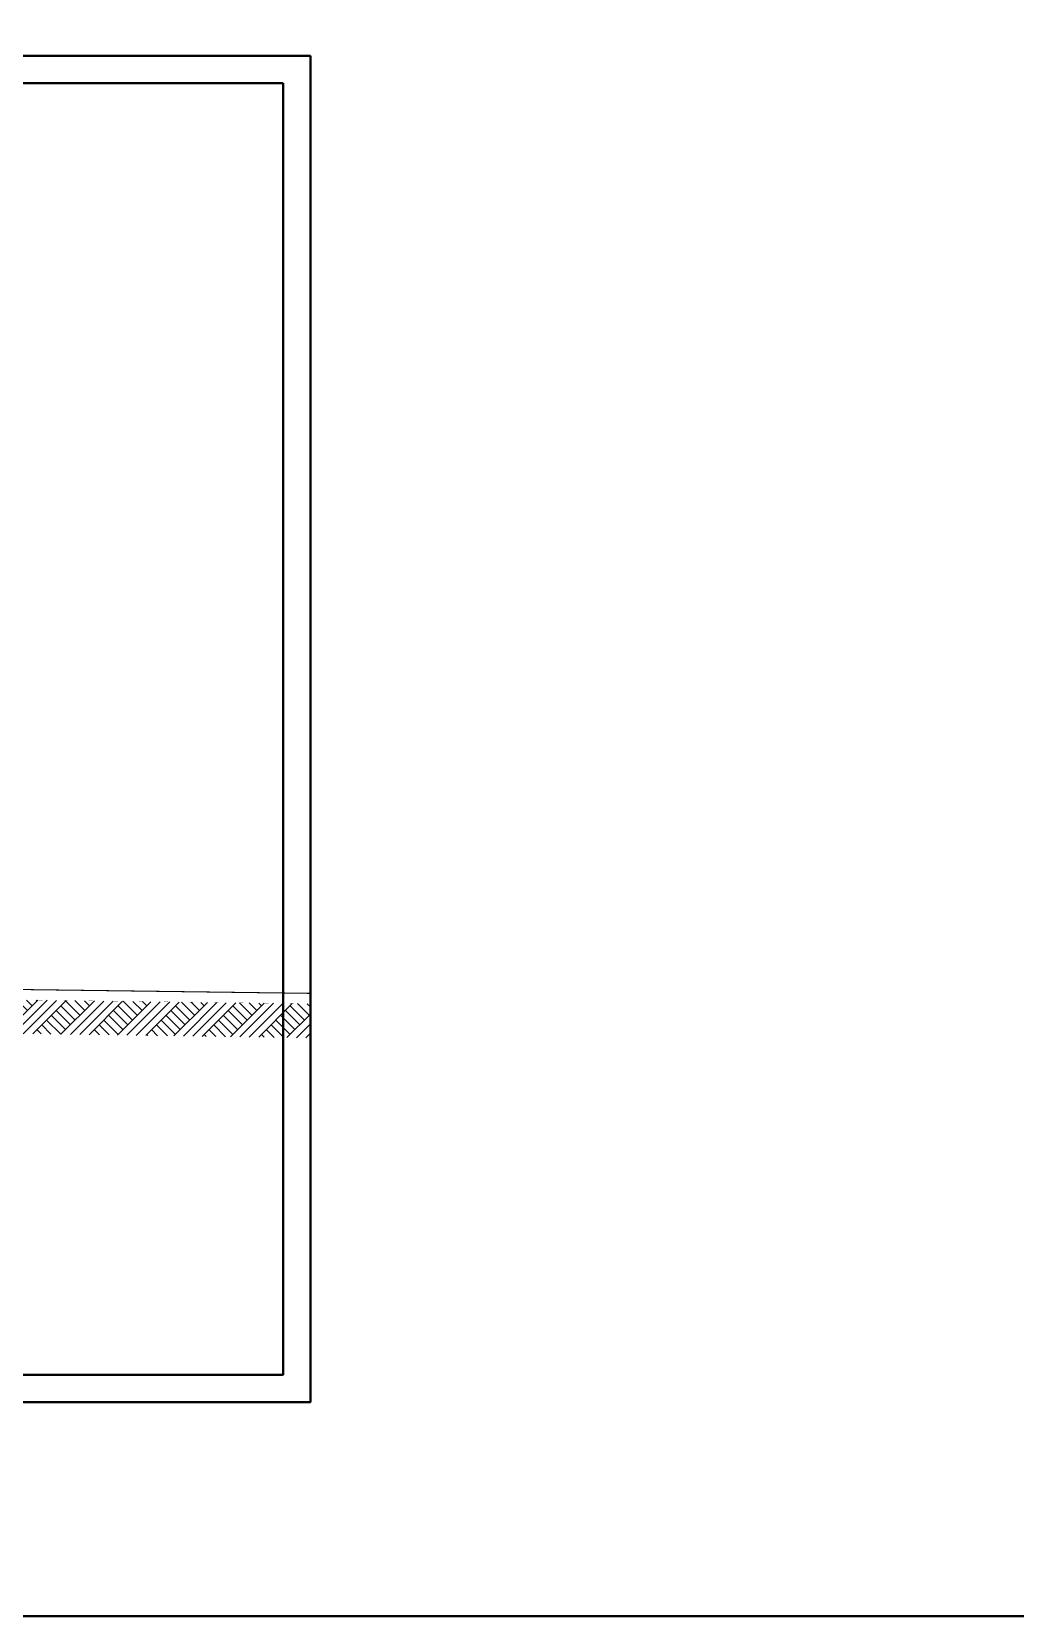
# Model space of a CAD drawing. Header units: millimetres. Extents: x -238377 to 196118, y -123284 to 30177.
# Drawn here: x 99690 to 118617, y -123284 to -92779 of the extents above; entities that cross this region are included whole.
import ezdxf

# ---------------------------------------------------------------- set-up
doc = ezdxf.new("R2010")
doc.units = ezdxf.units.MM
doc.header["$MEASUREMENT"] = 0
doc.layers.get('0').update_dxf_attribs({"lineweight": 5})
doc.layers.add('чертеж', color=7, linetype='Continuous')
doc.layers.add('штриховка_Ном._пера__96', color=7, linetype='Continuous', lineweight=13)

msp = doc.modelspace()

# ---------------------------------------------------------------- hatches: boundary and pattern name
at = {"layer": 'штриховка_Ном._пера__96', "linetype": 'Continuous'}
h = msp.add_hatch(dxfattribs=at)
h.set_pattern_fill('ГРУНТ_0003', color=256, style=0, pattern_type=2)
h.set_pattern_definition([(45, (-25134.6, -111163.47), (-275.7716, 275.7716), []), (45, (-25226.54, -111071.54), (-551.5433, 551.5433), []), (45, (-25318.5, -110979.6), (-551.5433, 551.5433), []), (135, (-25410.39, -110887.7), (91.92388, 91.92388), [390, -390])])
h.paths.add_polyline_path([(105051, -111493.2), (105053.7, -112150.4), (94093.6, -111988.8), (93766.8, -112517.3), (82902.4, -112544.3), (83250.8, -111255.5), (83325, -111255.5), (83325, -111691.8), (93125, -111691.8), (93124.1, -111333.5)])

# ---------------------------------------------------------------- linework, layer by layer
at = {"color": 5, "lineweight": 40}
msp.add_lwpolyline([(41116.1, -62493.8), (196117.6, -62493.8), (196117.6, -123284.4), (41116.1, -123284.4)], close=True, dxfattribs=at)
at = {"color": 1, "lineweight": 40}
for points in [[(105053.7, -93243.9), (72827.1, -93243.9), (72827.1, -119160.3), (105053.7, -119160.3)], [(104526.6, -93771.1), (73354.2, -93771.1), (73354.2, -118633.2), (104526.6, -118633.2)]]:
    msp.add_lwpolyline(points, close=True, dxfattribs=at)
at = {"layer": 'чертеж', "color": 44, "const_width": 20}
msp.add_lwpolyline([(93125, -111133.5), (105053.7, -111291.9)], dxfattribs=at)
at = {"layer": 'чертеж', "lineweight": 5, "const_width": 1}
msp.add_lwpolyline([(93122.3, -111333.5), (105051, -111491.9)], dxfattribs=at)

doc.saveas('drawing.dxf')
